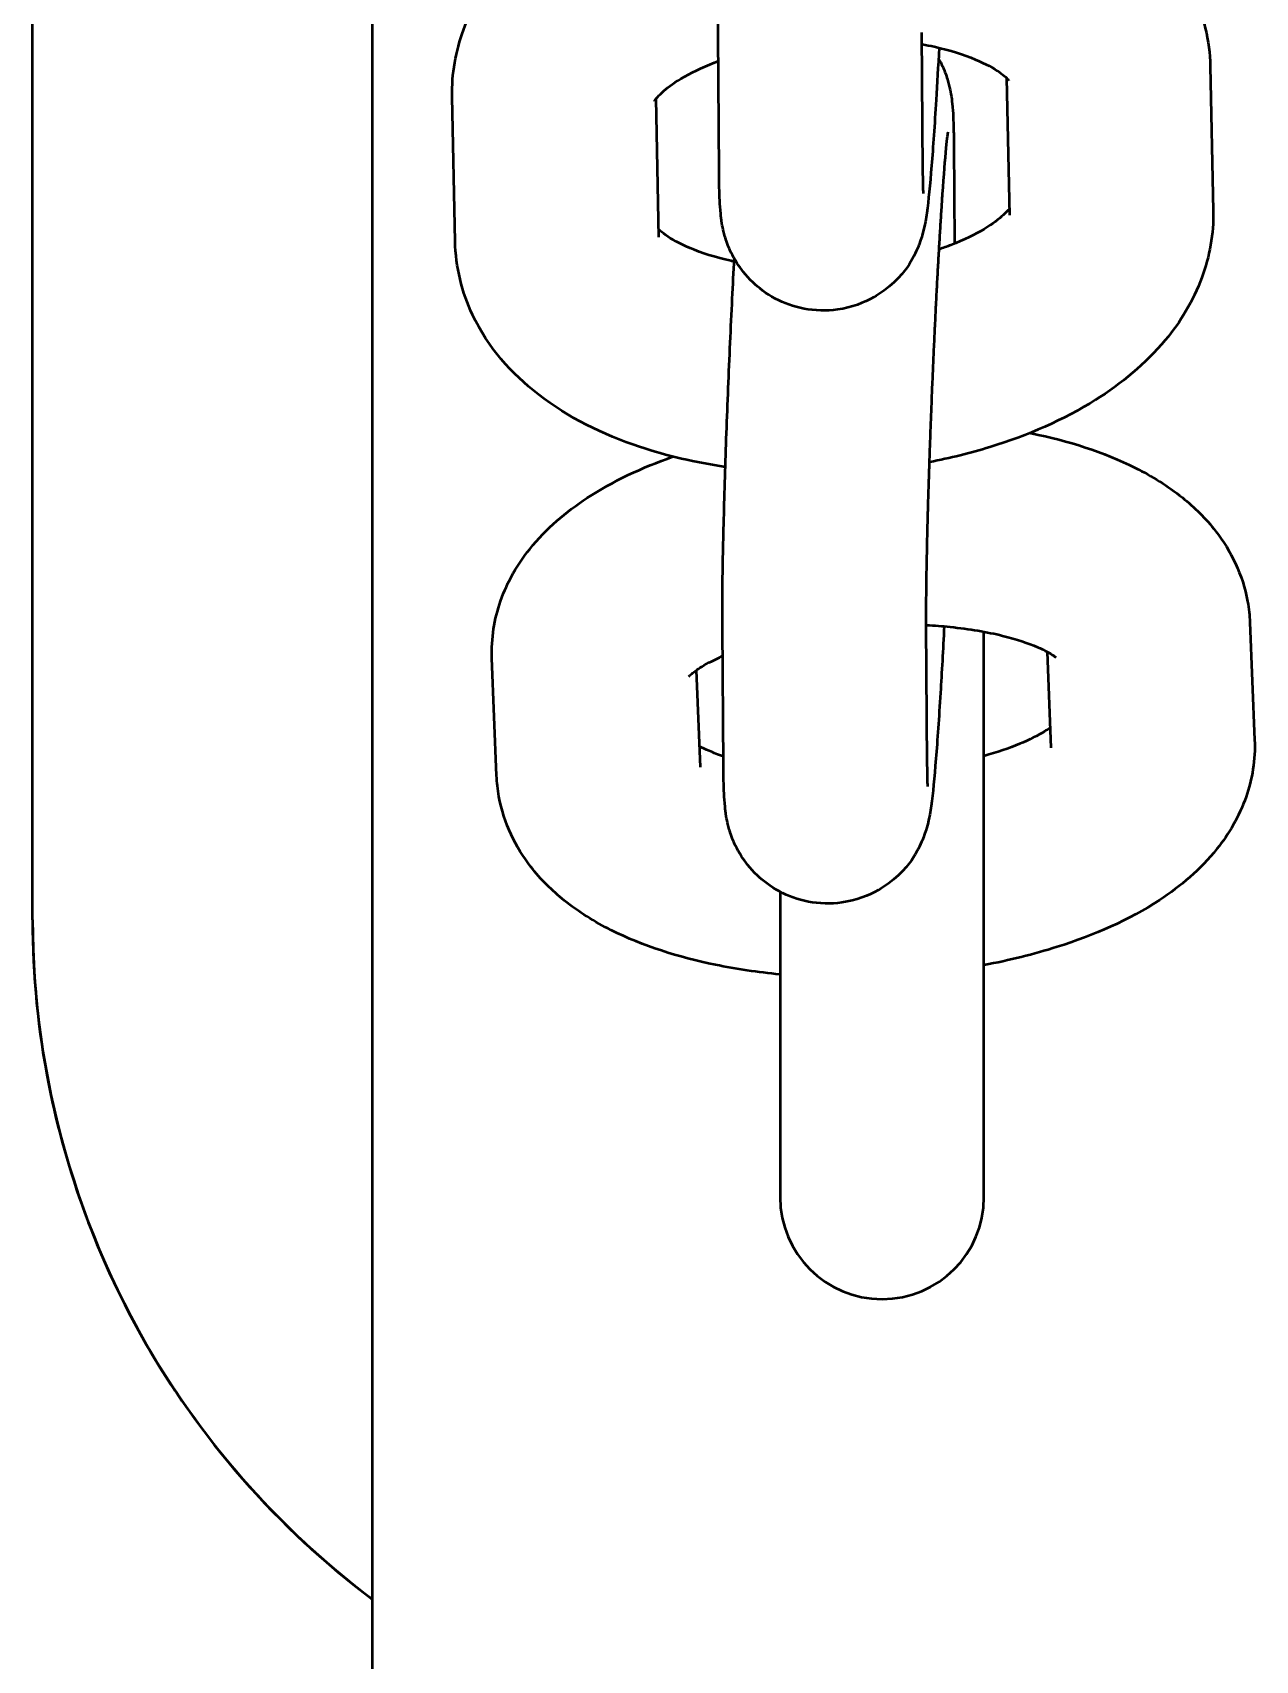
# Model space of a CAD drawing. Header units: millimetres. Extents: x 170 to 5770, y -1450 to 5650.
# Drawn here: x 3392.5 to 3428.49, y 2013.2 to 2061.11 of the extents above; entities that cross this region are included whole.
import ezdxf

# ---------------------------------------------------------------- set-up
doc = ezdxf.new("R2010")
doc.units = ezdxf.units.MM
doc.header["$LTSCALE"] = 10
doc.layers.add('Viditelná (ISO)', color=7, linetype='Continuous', lineweight=50)

# ---------------------------------------------------------------- blocks, each defined once
blk = doc.blocks.new('VVZ-VH101-2')
at = {"layer": 'Viditelná (ISO)'}
for p, q in [((3232.5, -3655), (3232.5, -3560.251)), ((3222.5, -3615), (3222.5, -3569.754)), ((3222.5, -3615), (3222.5, -3569.754)), ((3242.704, -3593.007), (3242.674, -3588.935)), ((3248.704, -3592.963), (3248.674, -3588.891)), ((3251.165, -3590.23), (3251.249, -3594.261)), ((3257.159, -3589.882), (3257.247, -3594.137)), ((3234.936, -3595.037), (3234.848, -3590.782)), ((3240.935, -3594.912), (3240.85, -3590.84)), ((3249.612, -3592.199), (3249.633, -3595.103)), ((3242.832, -3610.457), (3242.802, -3606.385)), ((3248.832, -3610.413), (3248.802, -3606.341)), ((3258.328, -3606.255), (3258.466, -3609.705)), ((3250.5, -3623.167), (3250.5, -3606.833)), ((3236.157, -3610.755), (3236.019, -3607.306)), ((3252.357, -3607.114), (3252.471, -3609.945)), ((3242.153, -3610.515), (3242.038, -3607.656)), ((3244.5, -3614.177), (3244.5, -3623.167))]:
    blk.add_line(p, q, dxfattribs=at)
for centre, start, end in [((3247.5, -3606.833), 0, 5.9743), ((3247.5, -3623.167), 180, 0)]:
    blk.add_arc(centre, 3, start, end, dxfattribs=at)
for points, knots in [([(3242.674, -3588.935), (3242.67, -3588.389), (3242.676, -3587.7), (3242.705, -3586.179), (3242.726, -3585.375), (3242.778, -3583.681), (3242.81, -3582.793), (3242.882, -3581.014), (3242.922, -3580.123), (3242.985, -3578.87), (3243.005, -3578.476), (3243.026, -3578.096)], [0, 0, 0, 0, 0.371965, 0.371965, 0.70172, 0.70172, 1.026124, 1.026124, 1.349403, 1.349403, 1.502769, 1.502769, 1.502769, 1.502769]), ([(3234.848, -3590.782), (3234.833, -3590.104), (3234.956, -3589.429), (3235.436, -3588.123), (3235.816, -3587.509), (3236.847, -3586.27), (3237.548, -3585.697), (3239.183, -3584.67), (3240.141, -3584.24), (3241.16, -3583.907)], [6.283185, 6.283185, 6.283185, 6.283185, 6.486483, 6.486483, 6.717213, 6.717213, 7.021639, 7.021639, 7.364827, 7.364827, 7.364827, 7.364827]), ([(3250.807, -3583.562), (3251.121, -3583.642), (3251.429, -3583.733), (3252.815, -3584.198), (3253.824, -3584.691), (3255.492, -3585.981), (3256.189, -3586.752), (3256.956, -3588.379), (3257.143, -3589.128), (3257.159, -3589.882)], [8.385234, 8.385234, 8.385234, 8.385234, 8.490245, 8.490245, 8.866226, 8.866226, 9.198673, 9.198673, 9.424778, 9.424778, 9.424778, 9.424778]), ([(3248.677, -3589.234), (3248.799, -3589.256), (3248.919, -3589.28), (3249.499, -3589.409), (3249.91, -3589.541), (3250.55, -3589.809), (3250.791, -3589.945), (3251.104, -3590.164), (3251.187, -3590.25), (3251.229, -3590.3), (3251.233, -3590.306), (3251.233, -3590.306)], [8.2692148, 8.2692148, 8.2692148, 8.2692148, 8.3333076, 8.3333076, 8.5885274, 8.5885274, 8.8225574, 8.8225574, 9.0374742, 9.0374742, 9.1127603, 9.1127603, 9.1127603, 9.1127603]), ([(3240.805, -3590.906), (3240.805, -3590.906), (3240.806, -3590.904), (3240.822, -3590.876), (3240.886, -3590.783), (3241.153, -3590.537), (3241.343, -3590.393), (3241.855, -3590.085), (3242.186, -3589.922), (3242.605, -3589.759), (3242.642, -3589.744), (3242.68, -3589.73)], [6.556987, 6.556987, 6.556987, 6.556987, 6.5973446, 6.5973446, 6.8317008, 6.8317008, 7.0459098, 7.0459098, 7.2766379, 7.2766379, 7.2990578, 7.2990578, 7.2990578, 7.2990578]), ([(3249.179, -3589.339), (3249.15, -3589.878), (3249.121, -3590.393), (3249.046, -3591.61), (3249.001, -3592.264), (3248.911, -3593.387), (3248.87, -3593.82), (3248.79, -3594.381), (3248.786, -3594.501), (3248.664, -3594.92), (3248.644, -3594.983), (3248.575, -3595.175), (3248.523, -3595.319), (3248.278, -3595.747), (3248.131, -3596.014), (3247.586, -3596.471), (3247.44, -3596.578), (3246.981, -3596.839), (3246.613, -3596.986), (3245.868, -3597.089), (3245.523, -3597.081), (3244.888, -3596.958), (3244.601, -3596.849), (3244.081, -3596.573), (3243.867, -3596.403), (3243.475, -3596.031), (3243.339, -3595.842), (3243.086, -3595.449), (3243.017, -3595.282), (3242.9, -3594.984), (3242.87, -3594.871), (3242.817, -3594.664), (3242.801, -3594.582), (3242.769, -3594.39), (3242.759, -3594.303), (3242.722, -3593.944), (3242.717, -3593.729), (3242.707, -3593.312), (3242.705, -3593.165), (3242.704, -3593.007)], [4.601715, 4.601715, 4.601715, 4.601715, 4.815082, 4.815082, 5.143368, 5.143368, 5.49299, 5.49299, 5.65007, 5.65007, 5.673575, 5.673575, 5.708393, 5.708393, 5.736487, 5.736487, 5.744486, 5.744486, 5.756848, 5.756848, 5.766086, 5.766086, 5.775233, 5.775233, 5.786199, 5.786199, 5.801637, 5.801637, 5.825201, 5.825201, 5.854804, 5.854804, 5.891328, 5.891328, 5.954254, 5.954254, 6.175391, 6.175391, 6.283185, 6.283185, 6.283185, 6.283185]), ([(3249.162, -3589.66), (3249.256, -3589.825), (3249.31, -3589.951), (3249.415, -3590.222), (3249.446, -3590.335), (3249.499, -3590.542), (3249.514, -3590.624), (3249.547, -3590.816), (3249.557, -3590.902), (3249.594, -3591.262), (3249.599, -3591.477), (3249.609, -3591.894), (3249.611, -3592.04), (3249.612, -3592.199)], [2.6649745, 2.6649745, 2.6649745, 2.6649745, 2.6836086, 2.6836086, 2.7132116, 2.7132116, 2.7497355, 2.7497355, 2.8126613, 2.8126613, 3.0337979, 3.0337979, 3.1415927, 3.1415927, 3.1415927, 3.1415927]), ([(3248.802, -3606.341), (3248.8, -3605.994), (3248.802, -3605.542), (3248.818, -3604.43), (3248.832, -3603.752), (3248.857, -3602.827), (3248.863, -3602.636), (3248.874, -3602.244), (3248.881, -3602.044), (3248.894, -3601.638), (3248.901, -3601.433), (3248.915, -3601.021), (3248.922, -3600.814), (3248.938, -3600.397), (3248.946, -3600.186), (3248.963, -3599.761), (3248.971, -3599.547), (3248.989, -3599.118), (3248.998, -3598.904), (3249.017, -3598.48), (3249.026, -3598.27), (3249.045, -3597.853), (3249.055, -3597.646), (3249.075, -3597.233), (3249.085, -3597.028), (3249.105, -3596.622), (3249.116, -3596.422), (3249.137, -3596.032), (3249.147, -3595.842), (3249.168, -3595.47), (3249.178, -3595.289), (3249.199, -3594.934), (3249.209, -3594.76), (3249.23, -3594.423), (3249.241, -3594.259), (3249.261, -3593.945), (3249.272, -3593.795), (3249.321, -3593.089), (3249.359, -3592.622), (3249.405, -3592.146), (3249.418, -3592.028), (3249.436, -3591.879), (3249.442, -3591.833), (3249.444, -3591.821), (3249.445, -3591.82), (3249.445, -3591.82)], [0, 0, 0, 0, 0.278679, 0.278679, 0.585822, 0.585822, 0.663988, 0.663988, 0.743132, 0.743132, 0.822253, 0.822253, 0.900355, 0.900355, 0.978982, 0.978982, 1.058624, 1.058624, 1.138266, 1.138266, 1.216895, 1.216895, 1.295474, 1.295474, 1.375092, 1.375092, 1.454737, 1.454737, 1.533386, 1.533386, 1.611358, 1.611358, 1.690404, 1.690404, 1.76952, 1.76952, 1.847673, 1.847673, 2.153516, 2.153516, 2.286149, 2.286149, 2.388669, 2.388669, 2.403153, 2.403153, 2.403153, 2.403153]), ([(3248.721, -3593.627), (3248.721, -3593.627), (3248.719, -3593.608), (3248.714, -3593.505), (3248.709, -3593.366), (3248.705, -3593.117), (3248.705, -3593.043), (3248.704, -3592.963)], [5.979045, 5.979045, 5.979045, 5.979045, 6.0488326, 6.0488326, 6.218956, 6.218956, 6.2831853, 6.2831853, 6.2831853, 6.2831853]), ([(3257.247, -3594.137), (3257.261, -3594.815), (3257.139, -3595.489), (3256.659, -3596.795), (3256.279, -3597.41), (3255.248, -3598.648), (3254.547, -3599.222), (3252.839, -3600.295), (3251.79, -3600.751), (3250.098, -3601.272), (3249.503, -3601.418), (3248.897, -3601.534)], [3.141593, 3.141593, 3.141593, 3.141593, 3.344891, 3.344891, 3.57562, 3.57562, 3.880046, 3.880046, 4.252321, 4.252321, 4.444732, 4.444732, 4.444732, 4.444732]), ([(3251.245, -3594.078), (3251.21, -3594.122), (3251.153, -3594.187), (3250.942, -3594.381), (3250.752, -3594.526), (3250.24, -3594.833), (3249.908, -3594.997), (3249.415, -3595.189), (3249.299, -3595.231), (3249.179, -3595.272)], [3.5496552, 3.5496552, 3.5496552, 3.5496552, 3.6901082, 3.6901082, 3.9043172, 3.9043172, 4.1350453, 4.1350453, 4.2027977, 4.2027977, 4.2027977, 4.2027977]), ([(3243.15, -3595.632), (3243.119, -3595.625), (3243.089, -3595.619), (3242.596, -3595.509), (3242.185, -3595.378), (3241.545, -3595.109), (3241.304, -3594.973), (3241.045, -3594.791), (3240.975, -3594.732), (3240.93, -3594.688)], [5.1753353, 5.1753353, 5.1753353, 5.1753353, 5.191715, 5.191715, 5.4469348, 5.4469348, 5.6809648, 5.6809648, 5.8193843, 5.8193843, 5.8193843, 5.8193843]), ([(3242.889, -3601.677), (3242.016, -3601.549), (3241.168, -3601.353), (3239.28, -3600.721), (3238.271, -3600.228), (3236.603, -3598.937), (3235.906, -3598.166), (3235.139, -3596.539), (3234.952, -3595.791), (3234.936, -3595.037)], [5.069394, 5.069394, 5.069394, 5.069394, 5.348652, 5.348652, 5.724633, 5.724633, 6.057081, 6.057081, 6.283185, 6.283185, 6.283185, 6.283185]), ([(3242.802, -3606.385), (3242.798, -3605.839), (3242.804, -3605.15), (3242.833, -3603.629), (3242.854, -3602.825), (3242.906, -3601.131), (3242.938, -3600.243), (3243.01, -3598.464), (3243.05, -3597.573), (3243.113, -3596.32), (3243.133, -3595.926), (3243.154, -3595.546)], [0, 0, 0, 0, 0.371965, 0.371965, 0.70172, 0.70172, 1.026124, 1.026124, 1.349403, 1.349403, 1.502769, 1.502769, 1.502769, 1.502769]), ([(3251.857, -3600.676), (3251.868, -3600.678), (3251.878, -3600.68), (3252.986, -3600.907), (3254.013, -3601.23), (3255.439, -3601.945), (3255.904, -3602.229), (3256.691, -3602.86), (3257.025, -3603.185), (3257.758, -3604.134), (3258.116, -3604.844), (3258.296, -3605.841), (3258.319, -3606.048), (3258.328, -3606.255)], [8.39575, 8.39575, 8.39575, 8.39575, 8.399402, 8.399402, 8.779977, 8.779977, 8.976412, 8.976412, 9.134678, 9.134678, 9.365795, 9.365795, 9.424778, 9.424778, 9.424778, 9.424778]), ([(3236.019, -3607.306), (3235.996, -3606.725), (3236.092, -3606.145), (3236.476, -3605.038), (3236.783, -3604.528), (3237.624, -3603.474), (3238.201, -3602.995), (3239.591, -3602.086), (3240.436, -3601.693), (3241.346, -3601.371)], [6.2831853, 6.2831853, 6.2831853, 6.2831853, 6.4484406, 6.4484406, 6.6369133, 6.6369133, 6.9055551, 6.9055551, 7.2376118, 7.2376118, 7.2376118, 7.2376118]), ([(3249.329, -3606.366), (3249.294, -3607.059), (3249.257, -3607.719), (3249.174, -3609.06), (3249.129, -3609.714), (3249.039, -3610.837), (3248.998, -3611.27), (3248.918, -3611.831), (3248.914, -3611.951), (3248.792, -3612.37), (3248.772, -3612.433), (3248.703, -3612.625), (3248.651, -3612.769), (3248.406, -3613.197), (3248.259, -3613.464), (3247.714, -3613.921), (3247.568, -3614.028), (3247.11, -3614.289), (3246.741, -3614.436), (3245.996, -3614.539), (3245.651, -3614.531), (3245.016, -3614.408), (3244.729, -3614.299), (3244.209, -3614.023), (3243.995, -3613.853), (3243.603, -3613.481), (3243.467, -3613.292), (3243.214, -3612.899), (3243.145, -3612.732), (3243.028, -3612.434), (3242.998, -3612.321), (3242.945, -3612.114), (3242.929, -3612.032), (3242.897, -3611.84), (3242.887, -3611.753), (3242.85, -3611.394), (3242.845, -3611.179), (3242.835, -3610.762), (3242.833, -3610.615), (3242.832, -3610.457)], [4.546403, 4.546403, 4.546403, 4.546403, 4.815082, 4.815082, 5.143368, 5.143368, 5.49299, 5.49299, 5.65007, 5.65007, 5.673575, 5.673575, 5.708393, 5.708393, 5.736487, 5.736487, 5.744486, 5.744486, 5.756848, 5.756848, 5.766086, 5.766086, 5.775233, 5.775233, 5.786199, 5.786199, 5.801637, 5.801637, 5.825201, 5.825201, 5.854804, 5.854804, 5.891328, 5.891328, 5.954254, 5.954254, 6.175391, 6.175391, 6.283185, 6.283185, 6.283185, 6.283185]), ([(3248.802, -3606.328), (3249.042, -3606.341), (3249.277, -3606.359), (3250.071, -3606.44), (3250.596, -3606.531), (3251.46, -3606.743), (3251.811, -3606.863), (3252.3, -3607.075), (3252.46, -3607.169), (3252.588, -3607.26), (3252.61, -3607.28), (3252.61, -3607.28)], [8.091673, 8.091673, 8.091673, 8.091673, 8.2001754, 8.2001754, 8.4684101, 8.4684101, 8.7145231, 8.7145231, 8.9265275, 8.9265275, 9.04479, 9.04479, 9.04479, 9.04479]), ([(3241.817, -3607.839), (3241.817, -3607.839), (3241.835, -3607.818), (3241.934, -3607.731), (3242.047, -3607.644), (3242.366, -3607.451), (3242.568, -3607.345), (3242.809, -3607.239)], [6.6533124, 6.6533124, 6.6533124, 6.6533124, 6.765593, 6.765593, 6.9451224, 6.9451224, 7.1195172, 7.1195172, 7.1195172, 7.1195172]), ([(3252.447, -3609.354), (3252.398, -3609.388), (3252.341, -3609.425), (3252.091, -3609.577), (3251.842, -3609.704), (3251.241, -3609.953), (3250.889, -3610.075), (3250.5, -3610.184)], [3.7318412, 3.7318412, 3.7318412, 3.7318412, 3.8035298, 3.8035298, 4.0093589, 4.0093589, 4.2169501, 4.2169501, 4.2169501, 4.2169501]), ([(3258.466, -3609.705), (3258.489, -3610.285), (3258.393, -3610.865), (3258.009, -3611.973), (3257.702, -3612.482), (3256.861, -3613.536), (3256.284, -3614.015), (3254.759, -3615.013), (3253.748, -3615.455), (3251.964, -3616.02), (3251.243, -3616.198), (3250.5, -3616.337)], [3.141593, 3.141593, 3.141593, 3.141593, 3.306848, 3.306848, 3.495321, 3.495321, 3.763962, 3.763962, 4.154549, 4.154549, 4.400239, 4.400239, 4.400239, 4.400239]), ([(3242.83, -3610.194), (3242.673, -3610.141), (3242.533, -3610.087), (3242.3, -3609.986), (3242.205, -3609.939), (3242.128, -3609.897)], [5.4589308, 5.4589308, 5.4589308, 5.4589308, 5.5729305, 5.5729305, 5.6765049, 5.6765049, 5.6765049, 5.6765049]), ([(3244.5, -3616.61), (3243.849, -3616.548), (3243.212, -3616.454), (3241.499, -3616.103), (3240.472, -3615.781), (3239.046, -3615.065), (3238.581, -3614.781), (3237.794, -3614.15), (3237.46, -3613.825), (3236.727, -3612.877), (3236.369, -3612.166), (3236.189, -3611.169), (3236.166, -3610.962), (3236.157, -3610.755)], [5.044211, 5.044211, 5.044211, 5.044211, 5.257809, 5.257809, 5.638385, 5.638385, 5.834819, 5.834819, 5.993086, 5.993086, 6.224202, 6.224202, 6.283185, 6.283185, 6.283185, 6.283185]), ([(3248.849, -3611.077), (3248.849, -3611.077), (3248.847, -3611.058), (3248.842, -3610.955), (3248.837, -3610.816), (3248.833, -3610.567), (3248.833, -3610.493), (3248.832, -3610.413)], [5.979045, 5.979045, 5.979045, 5.979045, 6.0488326, 6.0488326, 6.218956, 6.218956, 6.2831853, 6.2831853, 6.2831853, 6.2831853]), ([(3222.5, -3615), (3222.5, -3619.618), (3223.802, -3624.226), (3227.897, -3630.823), (3230.026, -3633.141), (3232.506, -3635.002)], [-3.132207, -3.132207, -3.132207, -3.132207, -2.020273, -2.020273, -1.279445, -1.279445, -1.279445, -1.279445]), ([(3222.5, -3615), (3222.5, -3616.624), (3222.66, -3618.263), (3223.49, -3622.443), (3224.398, -3624.908), (3227.376, -3630.237), (3229.713, -3632.907), (3232.502, -3635.001)], [-3.127979, -3.127979, -3.127979, -3.127979, -2.736982, -2.736982, -2.111386, -2.111386, -1.279139, -1.279139, -1.279139, -1.279139])]:
    blk.add_open_spline(points, degree=3, knots=knots, dxfattribs=at)

msp = doc.modelspace()

# ---------------------------------------------------------------- block references
msp.add_blockref('VVZ-VH101-2', (170, 5650))

doc.saveas('drawing.dxf')
